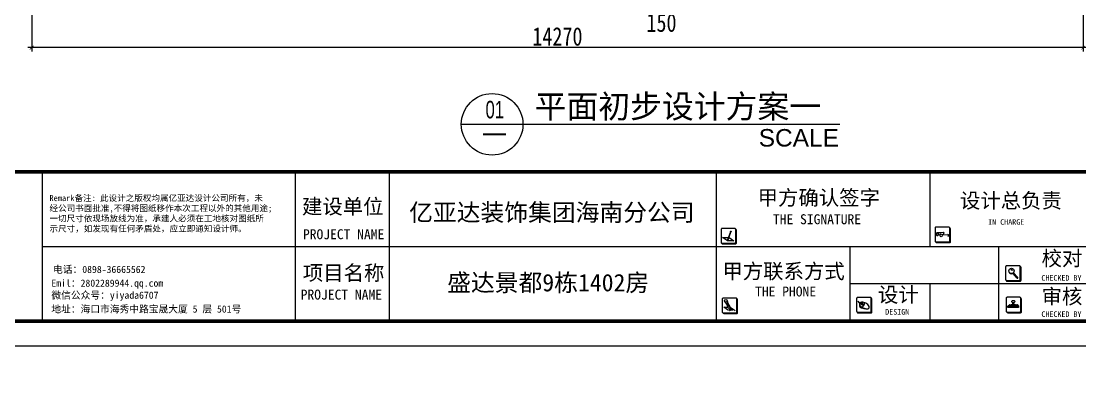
# Model space of a CAD drawing. Header units: millimetres. Extents: x -77055 to 331180, y -861586 to -491011.
# Drawn here: x 145466 to 159833, y -625942 to -620974 of the extents above; entities that cross this region are included whole.
import ezdxf
from ezdxf.enums import TextEntityAlignment as Align

# ---------------------------------------------------------------- set-up
doc = ezdxf.new("R2010")
doc.units = ezdxf.units.MM
doc.header["$PDMODE"] = 3
for name, color, linetype in [('0-01图框模板说明', 2, 'Continuous'), ('0-02图框细线', 136, 'Continuous'), ('250', 250, 'Continuous')]:
    doc.layers.add(name, color=color, linetype=linetype)
doc.styles.add('ar', font='arial.ttf')
doc.styles.add('DIM', font='simhei.ttf', dxfattribs={"width": 0.8})
doc.styles.get("Standard").update_dxf_attribs({"font": 'simhei.ttf'})
doc.styles.add('黑体', font='simhei.ttf')
doc.dimstyles.new('1-50', dxfattribs={"dimscale": 50, "dimtxt": 5, "dimasz": 1, "dimexe": 1, "dimexo": 0.1, "dimgap": 0.5, "dimtad": 1, "dimdec": 0, "dimdsep": 46, "dimtxsty": 'DIM', "dimblk": 'ARCHTICK', "dimcen": 4, "dimdle": 1, "dimclrd": 3, "dimclre": 3, "dimclrt": 1, "dimadec": 0, "dimazin": 0, "dimtfac": 1, "dimtdec": 0, "dimtmove": 2, "dimatfit": 3, "dimldrblk": 'DOT', "dimfxl": 15, "dimfxlon": 1, "dimarcsym": 0})

# ---------------------------------------------------------------- blocks, each defined once
blk = doc.blocks.new('_ArchTick')
at = {"color": 0, "linetype": 'ByBlock', "const_width": 0.15}
blk.add_lwpolyline([(-0.5, -0.5), (0.5, 0.5)], dxfattribs=at)
blk = doc.blocks.new('*D683')
at = {"layer": '250', "color": 3, "lineweight": -2}
for p, q in [((154068, -565807), (154068, -566607)), ((154218, -565807), (154218, -566607)), ((154018, -566557), (154268, -566557)), ((154068, -620046), (154068, -620846)), ((154218, -620046), (154218, -620846)), ((154018, -620796), (154268, -620796))]:
    blk.add_line(p, q, dxfattribs=at)
at = {"layer": 'Defpoints', "color": 0}
for p in [(154068, -562762), (154218, -563562), (154218, -566557), (154068, -617001), (154218, -617801), (154218, -620796)]:
    blk.add_point(p, dxfattribs=at)
at = {"layer": '250', "color": 3, "lineweight": -2, "xscale": 50, "yscale": 50, "zscale": 50, "rotation": 180}
for p in [(154068, -566557), (154068, -620796)]:
    blk.add_blockref('_ArchTick', p, dxfattribs=at)
at = {"layer": '250', "color": 3, "lineweight": -2, "xscale": 50, "yscale": 50, "zscale": 50}
for p in [(154218, -566557), (154218, -620796)]:
    blk.add_blockref('_ArchTick', p, dxfattribs=at)
at = {"layer": '250', "color": 1, "char_height": 250, "attachment_point": 5, "style": 'DIM'}
for insert in [(154155, -566758), (154155, -620996)]:
    blk.add_mtext('150', dxfattribs=dict(at, insert=insert))
blk = doc.blocks.new('_Dot')
at = {"color": 0, "linetype": 'ByBlock', "lineweight": -2}
blk.add_line((-0.5, 0), (-1, 0), dxfattribs=at)
at = {"color": 0, "linetype": 'ByBlock', "const_width": 0.5}
blk.add_lwpolyline([(-0.25, 0, 1), (0.25, 0, 1)], format="xyb", close=True, dxfattribs=at)
blk = doc.blocks.new('*D689')
at = {"layer": '250', "color": 3, "lineweight": -2}
for p, q in [((145608, -566346), (145608, -567146)), ((159878, -566346), (159878, -567146)), ((159928, -567096), (145558, -567096)), ((145608, -620584), (145608, -621384)), ((159878, -620584), (159878, -621384)), ((159928, -621334), (145558, -621334))]:
    blk.add_line(p, q, dxfattribs=at)
at = {"layer": 'Defpoints', "color": 0}
for p in [(145608, -565711), (159878, -565711), (145608, -567096), (145608, -619949), (159878, -619949), (145608, -621334)]:
    blk.add_point(p, dxfattribs=at)
at = {"layer": '250', "color": 3, "lineweight": -2, "xscale": 50, "yscale": 50, "zscale": 50, "rotation": 180}
for p in [(145608, -567096), (145608, -621334)]:
    blk.add_blockref('_ArchTick', p, dxfattribs=at)
at = {"layer": '250', "color": 3, "lineweight": -2, "xscale": 50, "yscale": 50, "zscale": 50}
for p in [(159878, -567096), (159878, -621334)]:
    blk.add_blockref('_ArchTick', p, dxfattribs=at)
at = {"layer": '250', "color": 1, "char_height": 250, "attachment_point": 5, "style": 'DIM'}
for insert in [(152743, -566945), (152743, -621183)]:
    blk.add_mtext('14270', dxfattribs=dict(at, insert=insert))
blk = doc.blocks.new('*D693')
at = {"layer": '250', "color": 3, "lineweight": -2}
for p, q in [((-23716, -597913), (-22916, -597913)), ((-22966, -597863), (-22966, -598503)), ((-23716, -598453), (-22916, -598453)), ((176539, -648635), (181029, -648635)), ((176589, -649385), (176589, -648585)), ((180979, -649385), (180979, -648585))]:
    blk.add_line(p, q, dxfattribs=at)
at = {"layer": 'Defpoints', "color": 0}
for p in [(-25214, -597913), (-24189, -598453), (-22966, -598453), (180979, -648635), (176589, -650556), (180979, -650556)]:
    blk.add_point(p, dxfattribs=at)
at = {"layer": '250', "color": 3, "lineweight": -2, "xscale": 50, "yscale": 50, "zscale": 50}
for p, rotation in [((-22966, -597913), 90), ((-22966, -598453), 270), ((176589, -648635), 180)]:
    blk.add_blockref('_ArchTick', p, dxfattribs=dict(at, rotation=rotation))
blk.add_blockref('_ArchTick', (180979, -648635), dxfattribs=at)
at = {"layer": '250', "color": 1, "insert": (-23168, -598183), "char_height": 250, "attachment_point": 5, "rotation": 90, "style": 'DIM'}
blk.add_mtext('540', dxfattribs=at)
at = {"layer": '250', "color": 1, "insert": (178784, -648483), "char_height": 250, "attachment_point": 5, "style": 'DIM'}
blk.add_mtext('4390', dxfattribs=at)
blk = doc.blocks.new('*D697')
at = {"layer": '250', "color": 3, "lineweight": -2}
for p, q in [((-22966, -602663), (-22966, -607118)), ((-23716, -602713), (-22916, -602713)), ((-23716, -607068), (-22916, -607068)), ((150253, -655191), (149547, -655191)), ((149597, -656986), (149597, -655141)), ((150253, -656936), (149547, -656936))]:
    blk.add_line(p, q, dxfattribs=at)
at = {"layer": 'Defpoints', "color": 0}
for p in [(-24429, -602713), (-24429, -607068), (-22966, -607068), (149597, -655191), (150258, -655191), (150258, -656936)]:
    blk.add_point(p, dxfattribs=at)
at = {"layer": '250', "color": 3, "lineweight": -2, "xscale": 50, "yscale": 50, "zscale": 50}
for p, rotation in [((-22966, -602713), 90), ((-22966, -607068), 270), ((149597, -655191), 90), ((149597, -656936), 270)]:
    blk.add_blockref('_ArchTick', p, dxfattribs=dict(at, rotation=rotation))
at = {"layer": '250', "color": 1, "char_height": 250, "attachment_point": 5, "rotation": 90, "style": 'DIM'}
for s, insert in [('4355', (-23116, -604890)), ('1745', (149447, -656063))]:
    blk.add_mtext(s, dxfattribs=dict(at, insert=insert))
blk = doc.blocks.new('*D698')
at = {"layer": '250', "color": 3, "lineweight": -2}
for p, q in [((-23716, -607068), (-22916, -607068)), ((-22966, -607018), (-22966, -607358)), ((-23716, -607308), (-22916, -607308)), ((150213, -655191), (149740, -655191)), ((149790, -656986), (149790, -655141)), ((150253, -656936), (149740, -656936))]:
    blk.add_line(p, q, dxfattribs=at)
at = {"layer": 'Defpoints', "color": 0}
for p in [(-24429, -607068), (-24189, -607308), (-22966, -607308), (149790, -655191), (150218, -655191), (150258, -656936)]:
    blk.add_point(p, dxfattribs=at)
at = {"layer": '250', "color": 3, "lineweight": -2, "xscale": 50, "yscale": 50, "zscale": 50}
for p, rotation in [((-22966, -607068), 90), ((-22966, -607308), 270), ((149790, -655191), 90), ((149790, -656936), 270)]:
    blk.add_blockref('_ArchTick', p, dxfattribs=dict(at, rotation=rotation))
at = {"layer": '250', "color": 1, "char_height": 250, "attachment_point": 5, "rotation": 90, "style": 'DIM'}
for s, insert in [('240', (-22778, -606855)), ('1745', (149640, -656063))]:
    blk.add_mtext(s, dxfattribs=dict(at, insert=insert))
blk = doc.blocks.new('*D699')
at = {"layer": '250', "color": 3, "lineweight": -2}
for p, q in [((-22966, -607258), (-22966, -607918)), ((-23716, -607308), (-22916, -607308)), ((-23716, -607868), (-22916, -607868)), ((157088, -650561), (157088, -650872)), ((158853, -650561), (158853, -650872)), ((157038, -650822), (158903, -650822))]:
    blk.add_line(p, q, dxfattribs=at)
at = {"layer": 'Defpoints', "color": 0}
for p in [(-24189, -607308), (-25224, -607868), (-22966, -607868), (157088, -650556), (158853, -650556), (158853, -650822)]:
    blk.add_point(p, dxfattribs=at)
at = {"layer": '250', "color": 3, "lineweight": -2, "xscale": 50, "yscale": 50, "zscale": 50}
for p, rotation in [((-22966, -607308), 90), ((-22966, -607868), 270), ((157088, -650822), 180)]:
    blk.add_blockref('_ArchTick', p, dxfattribs=dict(at, rotation=rotation))
blk.add_blockref('_ArchTick', (158853, -650822), dxfattribs=at)
at = {"layer": '250', "color": 1, "insert": (-23168, -607588), "char_height": 250, "attachment_point": 5, "rotation": 90, "style": 'DIM'}
blk.add_mtext('560', dxfattribs=at)
at = {"layer": '250', "color": 1, "insert": (157971, -650672), "char_height": 250, "attachment_point": 5, "style": 'DIM'}
blk.add_mtext('1765', dxfattribs=at)
blk = doc.blocks.new('A$C277C16EF')
at = {"layer": '0-01图框模板说明'}
for points in [[(-12145, 1411, -0.414214), (-12158, 1397), (-12331, 1397, -0.071272), (-12335, 1398, 0.348143), (-12322, 1388), (-12149, 1388, 0.414214), (-12135, 1401), (-12135, 1574, 0.333108), (-12145, 1587, -0.057743), (-12145, 1584)], [(-9240, 1428, -0.414214), (-9254, 1415), (-9427, 1415, -0.071272), (-9430, 1416, 0.348143), (-9417, 1405), (-9245, 1405, 0.414214), (-9231, 1419), (-9231, 1592, 0.333108), (-9241, 1605, -0.057743), (-9240, 1601)], [(-8283, 904, -0.414214), (-8296, 891), (-8469, 891, -0.071272), (-8473, 891, 0.348143), (-8460, 881), (-8287, 881, 0.414214), (-8273, 894), (-8273, 1067, 0.333108), (-8283, 1080, -0.057743), (-8283, 1077)], [(-12128, 465, -0.414214), (-12141, 451), (-12314, 451, -0.071272), (-12318, 452, 0.348143), (-12305, 442), (-12132, 442, 0.414214), (-12119, 455), (-12119, 628, 0.333108), (-12129, 641, -0.057743), (-12128, 638)], [(-10305, 473, -0.414214), (-10318, 460), (-10491, 460, -0.071272), (-10495, 460, 0.348143), (-10482, 450), (-10309, 450, 0.414214), (-10296, 463), (-10296, 636, 0.333108), (-10305, 649, -0.057743), (-10305, 646)], [(-8276, 476, -0.414214), (-8289, 462), (-8462, 462, -0.071272), (-8466, 463, 0.348143), (-8453, 453), (-8280, 453, 0.414214), (-8267, 466), (-8267, 639, 0.333108), (-8276, 652, -0.057743), (-8276, 649)]]:
    blk.add_hatch(color=8, dxfattribs=at).paths.add_polyline_path(points)
at = {"layer": '0-01图框模板说明', "color": 8}
for p, q in [((-12251, 1448), (-12253, 1444)), ((-12252, 1448), (-12253, 1446)), ((-12253, 1446), (-12253, 1444)), ((-12252, 1445), (-12253, 1444)), ((-12251, 1447), (-12252, 1445)), ((-9408, 1541), (-9327, 1547)), ((-9396, 1540), (-9326, 1546)), ((-9345, 1510), (-9264, 1516)), ((-9333, 1509), (-9264, 1515)), ((-8385, 988), (-8328, 922)), ((-8374, 997), (-8317, 932)), ((-10462, 577), (-10429, 561)), ((-10421, 576), (-10454, 588)), ((-10449, 575), (-10449, 575)), ((-10449, 575), (-10425, 562)), ((-10420, 571), (-10445, 582)), ((-10379, 585), (-10421, 597)), ((-8383, 572), (-8383, 576)), ((-8376, 572), (-8376, 576)), ((-12241, 484), (-12306, 527)), ((-12306, 527), (-12253, 527)), ((-12224, 527), (-12219, 527)), ((-12219, 527), (-12153, 484)), ((-10471, 551), (-10471, 551)), ((-10456, 543), (-10415, 520)), ((-10411, 561), (-10404, 557)), ((-8449, 546), (-8428, 560)), ((-8426, 561), (-8406, 561)), ((-8350, 561), (-8328, 561)), ((-8308, 546), (-8326, 560))]:
    blk.add_line(p, q, dxfattribs=at)
at = {"layer": '0-01图框模板说明', "color": 2, "const_width": 49}
blk.add_lwpolyline([(-338, 19745), (-338, 338), (-28062, 338), (-28062, 19745)], close=True, dxfattribs=at)
blk.add_lwpolyline([(-338, 2367), (-28066, 2367)], dxfattribs=at)
at = {"layer": '0-01图框模板说明', "color": 8}
for points in [[(-12331, 1397), (-12158, 1397, 0.414214), (-12145, 1411), (-12145, 1584, 0.414214), (-12158, 1597), (-12331, 1597, 0.414214), (-12344, 1584), (-12344, 1411, 0.414214)], [(-9427, 1415), (-9254, 1415, 0.414214), (-9240, 1428), (-9240, 1601, 0.414214), (-9254, 1615), (-9427, 1615, 0.414214), (-9440, 1601), (-9440, 1428, 0.414214)], [(-12208, 1555), (-12215, 1557), (-12215, 1559, -0.451962), (-12211, 1560), (-12210, 1560, -0.418435), (-12208, 1556)], [(-8469, 891), (-8296, 891, 0.414214), (-8283, 904), (-8283, 1077, 0.414214), (-8296, 1090), (-8469, 1090, 0.414214), (-8482, 1077), (-8482, 904, 0.414214)], [(-12314, 451), (-12141, 451, 0.414214), (-12128, 465), (-12128, 638, 0.414214), (-12141, 651), (-12314, 651, 0.414214), (-12328, 638), (-12328, 465, 0.414214)], [(-10491, 460), (-10318, 460, 0.414214), (-10305, 473), (-10305, 646, 0.414214), (-10318, 659), (-10491, 659, 0.414214), (-10504, 646), (-10504, 473, 0.414214)], [(-8462, 462), (-8289, 462, 0.414214), (-8276, 476), (-8276, 649, 0.414214), (-8289, 662), (-8462, 662, 0.414214), (-8476, 649), (-8476, 476, 0.414214)], [(-8446, 547), (-8311, 547, -0.414214), (-8307, 543), (-8307, 526, -0.414214), (-8311, 522), (-8446, 522, -0.414214), (-8450, 526), (-8450, 543, -0.414214)]]:
    blk.add_lwpolyline(points, format="xyb", close=True, dxfattribs=at)
for points in [[(-12335, 1398, 0.348143), (-12322, 1388), (-12149, 1388, 0.414214), (-12135, 1401), (-12135, 1574, 0.333108), (-12145, 1587)], [(-9430, 1416, 0.348143), (-9417, 1405), (-9245, 1405, 0.414214), (-9231, 1419), (-9231, 1592, 0.333108), (-9241, 1605)], [(-8473, 891, 0.348143), (-8460, 881), (-8287, 881, 0.414214), (-8273, 894), (-8273, 1067, 0.333108), (-8283, 1080)], [(-12318, 452, 0.348143), (-12305, 442), (-12132, 442, 0.414214), (-12119, 455), (-12119, 628, 0.333108), (-12129, 641)], [(-10495, 460, 0.348143), (-10482, 450), (-10309, 450, 0.414214), (-10296, 463), (-10296, 636, 0.333108), (-10305, 649)], [(-8466, 463, 0.348143), (-8453, 453), (-8280, 453, 0.414214), (-8267, 466), (-8267, 639, 0.333108), (-8276, 652)]]:
    blk.add_lwpolyline(points, format="xyb", dxfattribs=at)
for points in [[(-12238, 1473), (-12235, 1473), (-12170, 1430), (-12257, 1430), (-12323, 1473), (-12246, 1473)], [(-8369, 565), (-8356, 565), (-8347, 559), (-8409, 559), (-8399, 565), (-8390, 565)]]:
    blk.add_lwpolyline(points, dxfattribs=at)
for points in [[(-12251, 1447), (-12252, 1448), (-12249, 1464), (-12242, 1462)], [(-12211, 1548), (-12218, 1551), (-12249, 1464), (-12242, 1462)], [(-12208, 1555), (-12216, 1558), (-12218, 1551), (-12210, 1548)], [(-8409, 559), (-8347, 559), (-8347, 551), (-8409, 551)]]:
    blk.add_lwpolyline(points, close=True, dxfattribs=at)
for centre, radius in [((-8402, 1020), 36), ((-12280, 614), 17.7), ((-12268, 579), 2.53), ((-12262, 582), 2.53), ((-12258, 573), 2.53), ((-12256, 586), 2.53), ((-12252, 576), 2.53), ((-12263, 570), 2.53), ((-12259, 560), 2.53), ((-12253, 563), 2.53), ((-12254, 548), 2.53), ((-12239, 527), 14.3), ((-12247, 566), 2.53), ((-12248, 551), 2.53), ((-12242, 555), 2.53)]:
    blk.add_circle(centre, radius, dxfattribs=at)
for centre, radius, start, end in [((-9389, 1516), 24.9, 105.757, 120.9015), ((-9388, 1491), 21.7, 39.9377, 115.0821), ((-9396, 1540), 0.332, 94.538, 105.757), ((-9381, 1528), 16.1, 194.4811, 315.0527), ((-9326, 1485), 24.9, 105.757, 138.6812), ((-9333, 1509), 0.332, 94.538, 105.757), ((-9332, 1534), 14.1, 298.7114, 70.1269), ((-9332, 1534), 13.4, 300.3285, 62.5398), ((-9326, 1545), 0.332, 62.5398, 94.538), ((-9325, 1522), 0.341, 133.8328, 294.2798), ((-9269, 1503), 14.1, 298.7114, 70.1269), ((-9264, 1515), 0.332, 62.5398, 94.538), ((-9270, 1503), 13.4, 300.3285, 62.5398), ((-9263, 1491), 0.341, 133.8328, 294.2798), ((-8401, 1017), 36, 191.5054, 300.5031), ((-8404, 1020), 18, 22.4479, 114.9174), ((-8408, 1029), 8.45, 340.0341, 111.5177), ((-8401, 1017), 36, 323.7918, 16.5929), ((-8324, 929), 7.87, 246.2917, 21.6824), ((-12394, 500), 144, 10.8653, 46.0134), ((-11892, 729), 386, 196.3548, 210.1283), ((-10376, 526), 99.8, 139.3249, 154.2833), ((-10430, 563), 35, 74.0812, 127.264), ((-10447, 579), 3.62, 54.1755, 246.924), ((-10445, 579), 46.7, 277.384, 14.5417), ((-10431, 557), 21, 22.1455, 62.6561), ((-10448, 474), 131, 28.784, 58.3007), ((-8379, 671), 77.3, 259.2449, 280.7551), ((-8411, 572), 28.6, 7.6088, 51.9955), ((-8347, 572), 28.6, 128.0045, 172.3912), ((-10446, 561), 21.3, 158.1829, 240.9002), ((-10421, 555), 46.4, 172.2315, 207.5085), ((-10374, 651), 146, 233.0714, 279.6677), ((-10419, 579), 21, 239.1443, 279.6549), ((-10424, 568), 5.39, 255.5948, 46.2056), ((-10416, 563), 5.32, 279.6549, 22.1455), ((-10357, 637), 131, 243.4996, 273.0164), ((-10359, 532), 27.1, 290.3762, 11.4241), ((-8426, 557), 3.88, 90, 119.8772), ((-8395, 577), 13.3, 284.907, 336.821), ((-8379, 584), 23.4, 237.0341, 302.9659), ((-8373, 572), 2.72, 180, 209.5766), ((-8363, 578), 14.2, 209.5766, 255.9056), ((-8328, 557), 3.88, 58.6434, 90)]:
    blk.add_arc(centre, radius, start, end, dxfattribs=at)
for centre in [(-9409, 1520), (-9408, 1520), (-9358, 1505), (-9357, 1505)]:
    blk.add_ellipse(centre, major_axis=(0, 20.6), ratio=0.646017, dxfattribs=at)
blk.add_ellipse((-8379, 604), major_axis=(25.4, 0), ratio=0.460933, start_param=-0.967391, end_param=4.108984, dxfattribs=at)
for points in [[(-10458, 585), (-10473, 587), (-10480, 594), (-10483, 611)], [(-10456, 587), (-10473, 588), (-10478, 600), (-10482, 612)]]:
    blk.add_open_spline(points, degree=3, dxfattribs=at)
blk.add_spline([(-12239, 513), (-12210, 500), (-12209, 510), (-12222, 507), (-12230, 484), (-12195, 490), (-12189, 484)], degree=3, dxfattribs=at)
at = {"layer": '0-02图框细线'}
for p, q in [((-21553, 338), (-21553, 2367)), ((-18119, 327), (-18119, 2367)), ((-16842, 327), (-16842, 2367)), ((-12405, 338), (-12405, 2367)), ((-9507, 1352), (-9507, 2367)), ((-21553, 1352), (-338, 1352)), ((-10594, 338), (-10594, 1352)), ((-8574, 338), (-8574, 1352)), ((-338, 845), (-10594, 845)), ((-9507, 338), (-9507, 845))]:
    blk.add_line(p, q, dxfattribs=at)
blk.add_lwpolyline([(0, 20083), (0, 0), (-28400, 0), (-28400, 20083)], close=True, dxfattribs=at)
for s, insert, char_height, attachment_point in [('{\\fSimHei|b0|i0|c134|p2;Remark备注: 此设计之版权均属亿亚达设计公司所有，未\\P经公司书面批准,不得将图纸移作本次工程以外的其他用途;\\P一切尺寸依现场放线为准，承建人必须在工地核对图纸所\\P示尺寸，如发现有任何矛盾处，应立即通知设计师。}', (-21458, 1541), 83.12, 7), ('{\\fSimSun|b0|i0|c134|p2;建设单位}', (-18031, 1885), 202.86, 4), ('{\\fSimSun|b0|i0|c134|p2;甲方确认签字}', (-11848, 2004), 202.86, 4), ('{\\fSimSun|b0|i0|c134|p2;设计总负责}', (-9102, 1965), 202.86, 4), ('{\\fSimSun|b0|i0|c134|p2;THE SIGNATURE}', (-11640, 1722), 135.24, 4), ('{\\fSimSun|b0|i0|c134|p2;IN CHARGE}', (-8719, 1685), 76.2, 4), ('{\\fSimSun|b0|i0|c134|p2;PROJECT NAME}', (-18018, 1518), 135.24, 4), ('{\\fSimSun|b0|i0|c134|p2;校对}', (-7994, 1181), 202.86, 4), ('{\\fSimSun|b0|i0|c134|p2;甲方联系方式}', (-12326, 1005), 202.86, 4), ('{\\fSimSun|b0|i0|c134|p2;电话：0898-36665562  }', (-21410, 1036), 96.98, 4), ('{\\fSimSun|b0|i0|c134|p2;项目名称}', (-18020, 983), 202.86, 4), ('{\\fSimSun|b0|i0|c134|p2;Emil：2802289944.qq.com}', (-21432, 841), 96.98, 4), ('{\\fSimSun|b0|i0|c134|p2;CHECKED BY}', (-7997, 925), 76.2, 4), ('{\\fSimSun|b0|i0|c134|p2;微信公众号：yiyada6707}', (-21432, 677), 96.98, 4), ('{\\fSimSun|b0|i0|c134|p2;PROJECT NAME}', (-18049, 698), 135.24, 4), ('{\\fSimSun|b0|i0|c134|p2;THE PHONE}', (-11882, 740), 135.24, 4), ('{\\fSimSun|b0|i0|c134|p2;设计}', (-10215, 686), 202.86, 4), ('{\\fSimSun|b0|i0|c134|p2;审核}', (-7994, 663), 202.86, 4), ('{\\fSimSun|b0|i0|c134|p2;地址：海口市海秀中路宝晟大厦 5 层 501号}', (-21433, 497), 96.98, 4), ('{\\fSimSun|b0|i0|c134|p2;DESIGN}', (-10116, 464), 76.2, 4), ('{\\fSimSun|b0|i0|c134|p2;CHECKED BY}', (-7997, 433), 76.2, 4)]:
    blk.add_mtext(s, dxfattribs=dict(at, insert=insert, char_height=char_height, attachment_point=attachment_point))
at = {"layer": '0-02图框细线', "char_height": 236.67, "attachment_point": 5, "style": '黑体'}
for s, insert in [('亿亚达装饰集团海南分公司', (-14640, 1802)), ('{\\fSimSun|b0|i0|c134|p2;盛达景都9栋1402房}', (-14690, 849))]:
    blk.add_mtext(s, dxfattribs=dict(at, insert=insert))

msp = doc.modelspace()

# ---------------------------------------------------------------- linework, layer by layer
at = {"color": 2}
msp.add_line((151438.9, -622375.3), (152275.2, -622375.3), dxfattribs=at)
msp.add_line((152275.2, -622375.3), (156576.7, -622375.3))
at = {"color": 150}
msp.add_circle((151857.1, -622375.3), 418.2, dxfattribs=at)

# ---------------------------------------------------------------- block references
at = {"layer": '250', "color": 7}
msp.add_blockref('A$C277C16EF', (167307.7, -625387.7), dxfattribs=at)

# ---------------------------------------------------------------- texts
at = {"color": 2, "style": 'ar'}
msp.add_text('SCALE  ', height=237.6, dxfattribs=at).set_placement((155474.8, -622677.3))
at = {"color": 2, "style": 'ar', "flags": 8}
msp.add_attdef('平面初步设计方案一', text='原始结构图', height=316.8, dxfattribs=at).set_placement((154377.4, -622125.4), align=Align.MIDDLE)
at = {"color": 2, "style": 'ar', "width": 0.680032}
msp.add_attdef('01', text='02', height=237.6, dxfattribs=at).set_placement((151767.4, -622294.3), (152018.4, -622294.3), align=Align.FIT)
at = {"color": 2, "style": 'ar', "width": 3.8549, "flags": 8}
msp.add_attdef('-', text='-', height=237.6, dxfattribs=at).set_placement((151674.7, -622602.2), (152100.8, -622602.2), align=Align.FIT)

# ---------------------------------------------------------------- dimensions: what is measured, and where the dimension line sits
at = {"layer": '250', "color": 7}
for base, p1, p2, angle, picture, middle in [((154218.3, -566557.4), (154068.3, -562762.4), (154218.3, -563562.4), 180, '*D683', (154154.6, -566757.9)), ((154218.3, -620795.7), (154068.3, -617000.7), (154218.3, -617800.7), 180, '*D683', (154154.6, -620996.2)), ((-22966, -598452.7), (-25214.4, -597912.7), (-24189.4, -598452.7), 270, '*D693', (-23167.7, -598182.7)), ((-22966, -607307.7), (-24429.4, -607067.7), (-24189.4, -607307.7), 270, '*D698', (-22778.5, -606854.6)), ((-22966, -607867.7), (-24189.4, -607307.7), (-25224.4, -607867.7), 270, '*D699', (-23167.7, -607587.7))]:
    dim = msp.add_linear_dim(base=base, p1=p1, p2=p2, angle=angle, dimstyle='1-50', dxfattribs=at)
    dim.commit()
    dim.dimension.update_dxf_attribs({"geometry": picture, "text_midpoint": middle, "dimtype": 160})
for base, p1, p2, middle in [((145608.3, -567096), (159878.3, -565710.6), (145608.3, -565710.6), (152743.3, -566944.6)), ((145608.3, -621334.3), (159878.3, -619948.8), (145608.3, -619948.8), (152743.3, -621182.9))]:
    dim = msp.add_linear_dim(base=base, p1=p1, p2=p2, dimstyle='1-50', dxfattribs=at)
    dim.commit()
    dim.dimension.update_dxf_attribs({"geometry": '*D689', "text_midpoint": middle})
dim = msp.add_linear_dim(base=(-22966, -607067.7), p1=(-24429.4, -602712.7), p2=(-24429.4, -607067.7), angle=270, dimstyle='1-50', dxfattribs=at)
dim.commit()
dim.dimension.update_dxf_attribs({"geometry": '*D697', "text_midpoint": (-23116, -604890.2)})

doc.saveas('drawing.dxf')
